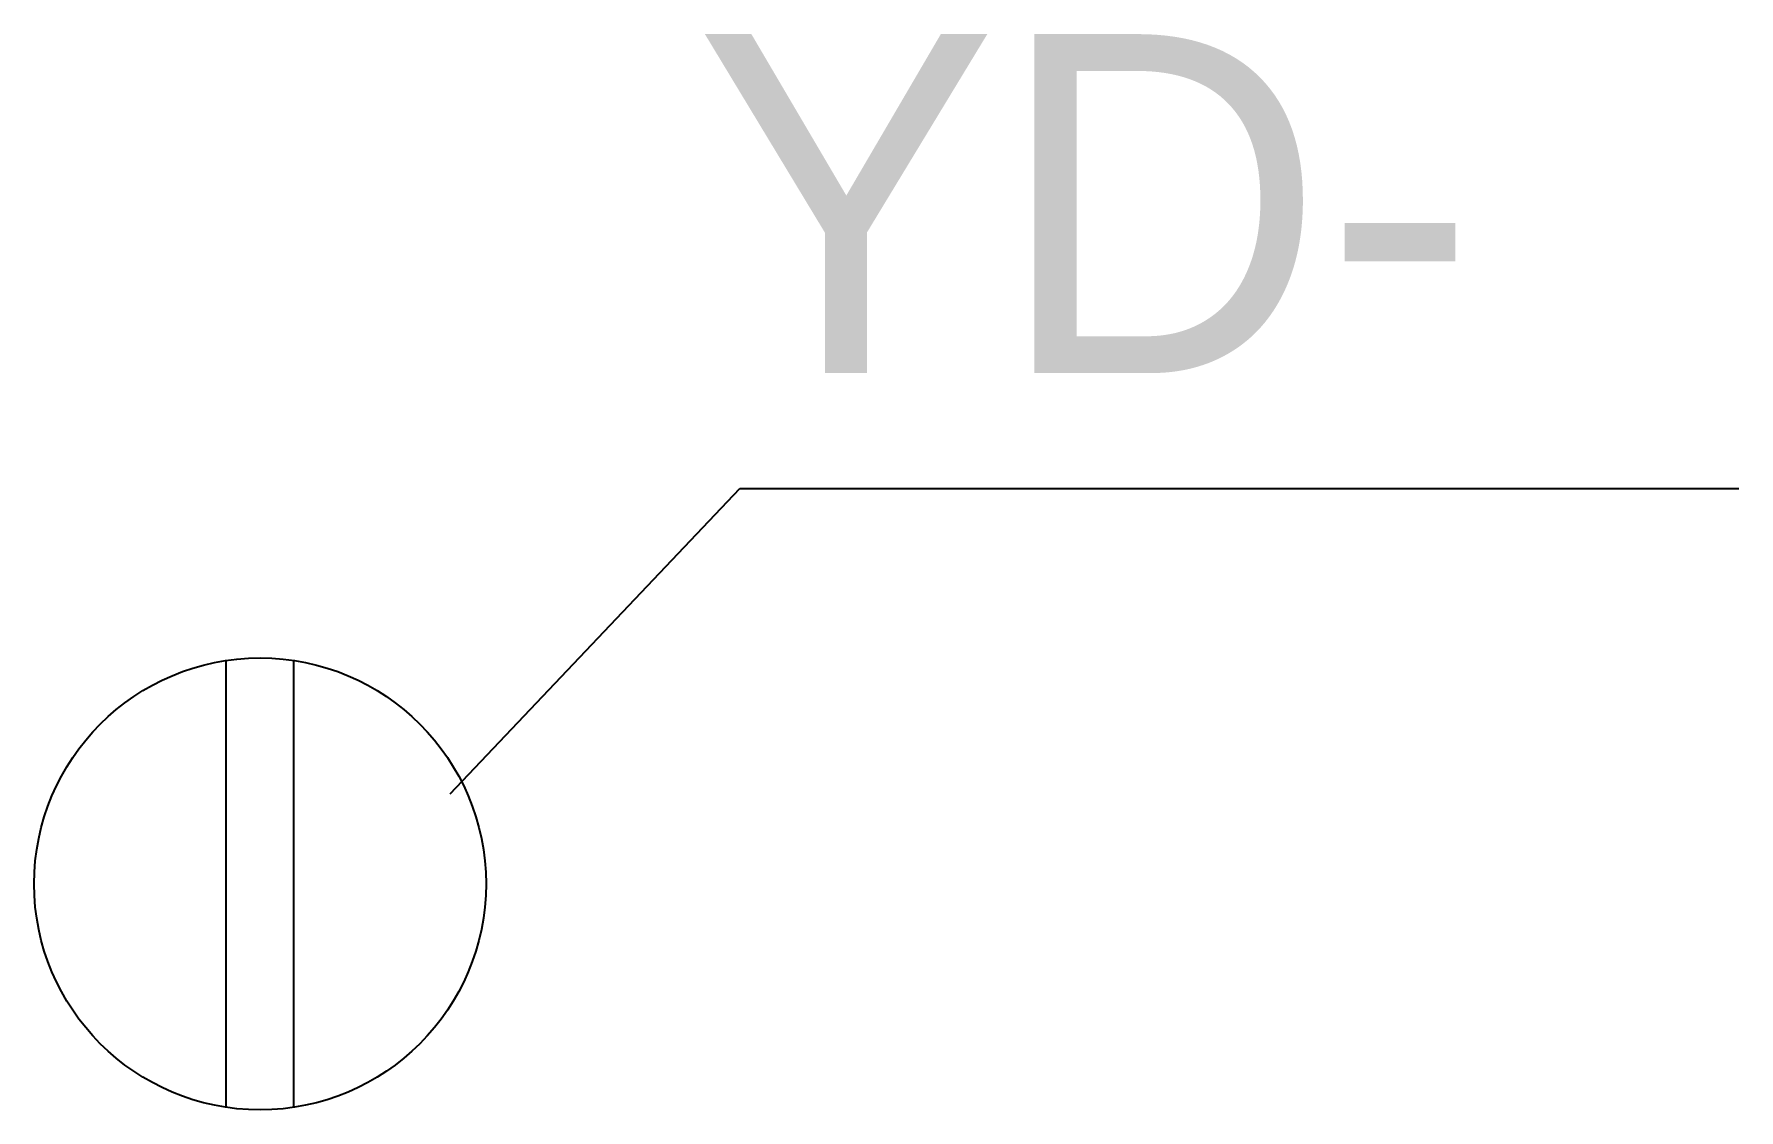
# Model space of a CAD drawing. Header units: metres. Extents: x 1849 to 3280, y -105045 to -104142.
import ezdxf

# ---------------------------------------------------------------- set-up
doc = ezdxf.new("R2010")
doc.units = ezdxf.units.M
doc.layers.add('R', color=3, linetype='Continuous')

msp = doc.modelspace()

# ---------------------------------------------------------------- linework, layer by layer
at = {"layer": 'R'}
for p, q in [((2198.42, -104779.84), (2441.58, -104523.66)), ((2441.58, -104523.66), (3279.96, -104523.66)), ((2010.39, -105042.96), (2010.39, -104667.97)), ((2067.29, -105042.96), (2067.29, -104667.97))]:
    msp.add_line(p, q, dxfattribs=at)
msp.add_circle((2038.84, -104855.47), 189.64, dxfattribs=at)

# ---------------------------------------------------------------- texts
msp.add_text('YD-', height=284.46, dxfattribs=at).set_placement((2403.82, -104426.8))

doc.saveas('drawing.dxf')
